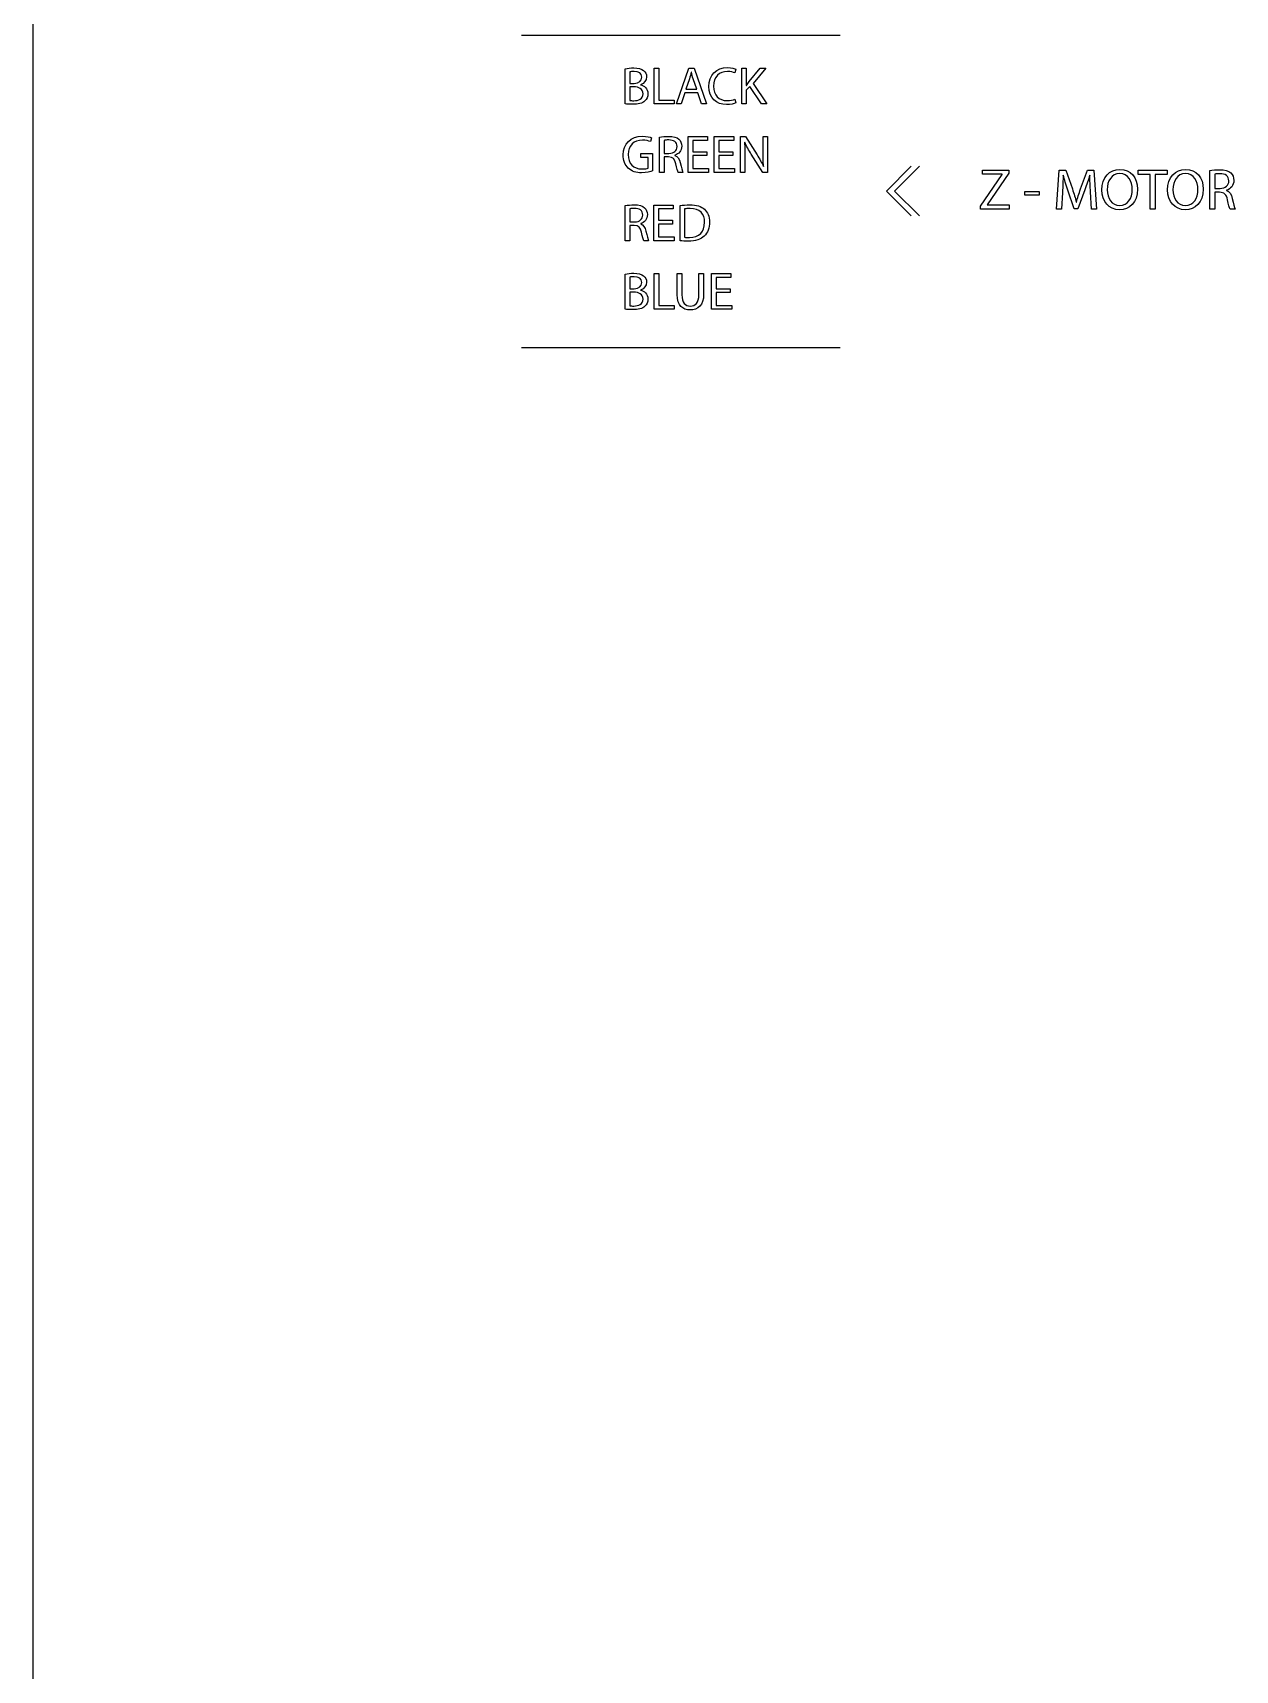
# Model space of a CAD drawing. Header units: millimetres. Extents: x -1949 to 1995, y -1808 to 1842.
# Drawn here: x -392.7 to -304.8, y -906.7 to -787.1 of the extents above; entities that cross this region are included whole.
import ezdxf

# ---------------------------------------------------------------- set-up
doc = ezdxf.new("R2010")
doc.units = ezdxf.units.MM
doc.layers.get('0').update_dxf_attribs({"lineweight": 25, "true_color": 0xffffff})
doc.layers.add('Referance lines', color=2, linetype='Continuous', lineweight=0, true_color=0xffff00)

msp = doc.modelspace()

# ---------------------------------------------------------------- linework, layer by layer
msp.add_line((-392.67532, -636.8916), (-392.67532, -1450.2496))
at = {"color": 5, "true_color": 0x0000ff}
for points in [[(-356.96857, -787.23032), (-333.68524, -787.23032)], [(-349.38173, -792.25705), (-349.38173, -789.68812), (-349.38173, -789.68812)], [(-349.04412, -789.91319), (-349.04412, -790.75916), (-349.04412, -790.75916)], [(-347.28235, -789.64896), (-346.94086, -789.64896), (-346.94086, -791.98188), (-345.82291, -791.98188), (-345.82291, -792.26516), (-347.28235, -792.26516), (-347.28235, -789.64896), (-347.28235, -789.64896)], [(-345.02387, -791.44213), (-345.29551, -792.26516), (-345.64476, -792.26516), (-344.75223, -789.64896), (-344.34865, -789.64896), (-343.45612, -792.26516), (-343.81666, -792.26516), (-344.09641, -791.44213), (-345.02387, -791.44213), (-345.02387, -791.44213)], [(-344.69825, -790.42155), (-344.95402, -791.17826), (-344.16238, -791.17826), (-344.16238, -791.17826)], [(-344.5582, -789.94777), (-344.56596, -789.94777)], [(-344.16238, -791.17826), (-344.42238, -790.42543)], [(-341.29818, -789.72269), (-341.38355, -789.99857)], [(-340.87943, -789.64896), (-340.54182, -789.64896), (-340.54182, -790.9105), (-340.53018, -790.9105)], [(-340.32451, -790.6311), (-339.52512, -789.64896), (-339.10567, -789.64896), (-340.05252, -790.75916), (-339.03194, -792.26516), (-339.43199, -792.26516), (-340.28924, -790.98035), (-340.54182, -791.26751), (-340.54182, -792.26516), (-340.87943, -792.26516), (-340.87943, -789.64896), (-340.87943, -789.64896)], [(-349.04412, -790.75916), (-348.73756, -790.75916)], [(-348.76472, -791.01139), (-349.04412, -791.01139), (-349.04412, -792.00869), (-349.04412, -792.00869)], [(-348.27154, -790.85617), (-348.27154, -790.86781)], [(-341.37191, -791.91203), (-341.30594, -792.18332), (-341.30594, -792.18332)], [(-347.46438, -794.74202), (-347.54976, -795.01754)], [(-346.21872, -796.13126), (-346.53693, -796.13126), (-346.53693, -797.26473), (-346.87454, -797.26473), (-346.87454, -794.68381), (-346.87454, -794.68381)], [(-346.53693, -794.92087), (-346.53693, -795.87549), (-346.53693, -795.87549)], [(-343.43637, -796.03812), (-344.44954, -796.03812), (-344.44954, -796.98145), (-343.31642, -796.98145), (-343.31642, -797.26438), (-344.79103, -797.26438), (-344.79103, -794.64853), (-343.37428, -794.64853), (-343.37428, -794.93181), (-344.44954, -794.93181), (-344.44954, -795.75872), (-343.43637, -795.75872), (-343.43637, -796.03812), (-343.43637, -796.03812)], [(-341.52713, -796.03812), (-342.54031, -796.03812), (-342.54031, -796.98145), (-341.40684, -796.98145), (-341.40684, -797.26438), (-342.8818, -797.26438), (-342.8818, -794.64853), (-341.4654, -794.64853), (-341.4654, -794.93181), (-342.54031, -794.93181), (-342.54031, -795.75872), (-341.52713, -795.75872), (-341.52713, -796.03812), (-341.52713, -796.03812)], [(-340.96869, -797.26473), (-340.96869, -794.64888), (-340.59615, -794.64888), (-339.76148, -795.97251)], [(-340.66212, -795.06375), (-340.67376, -795.06798)], [(-339.32298, -795.74355), (-339.32298, -794.64888), (-339.00477, -794.64888), (-339.00477, -797.26473), (-339.34661, -797.26473), (-340.17705, -795.93723)], [(-347.7205, -796.94264), (-347.7205, -796.16265), (-348.24826, -796.16265), (-348.24826, -795.89066), (-347.38677, -795.89066), (-347.38677, -797.14831), (-347.38677, -797.14831)], [(-346.53693, -795.87549), (-346.19156, -795.87549)], [(-345.75306, -796.00743), (-345.75306, -796.01907)], [(-340.65048, -796.14642), (-340.65048, -797.26438), (-340.96869, -797.26438), (-340.96869, -797.26473)], [(-345.17062, -797.26473), (-345.52022, -797.26473)], [(-339.29581, -796.82235), (-339.28452, -796.81847)], [(-328.49199, -800.44326), (-330.3088, -798.62681), (-328.49199, -796.81035)], [(-327.89192, -800.44326), (-329.70802, -798.62681), (-327.89192, -796.81035)], [(-323.42928, -799.72782), (-321.85095, -797.41325), (-321.85095, -797.40055), (-323.29381, -797.40055), (-323.29381, -797.09152), (-321.36871, -797.09152), (-321.36871, -797.31588), (-322.94245, -799.62199), (-322.94245, -799.63434), (-321.34719, -799.63434), (-321.34719, -799.94337), (-323.42928, -799.94337), (-323.42928, -799.72782), (-323.42928, -799.72782)], [(-317.44758, -798.72029), (-317.52378, -799.94302), (-317.87515, -799.94302), (-317.67618, -797.09116), (-317.20663, -797.09116), (-316.72015, -798.47052)], [(-317.38443, -797.45946), (-317.3929, -797.45946)], [(-316.11937, -798.47052), (-315.61137, -797.09116), (-315.14182, -797.09116), (-314.96402, -799.94302), (-315.32809, -799.94302), (-315.39582, -798.69101), (-315.39582, -798.69101)], [(-315.44239, -797.45982), (-315.45086, -797.45982)], [(-311.0429, -797.40478), (-311.91003, -797.40478), (-311.91003, -797.09152), (-309.79901, -797.09152), (-309.79901, -797.40478), (-310.67037, -797.40478), (-310.67037, -799.94337), (-311.0429, -799.94337), (-311.0429, -797.40478), (-311.0429, -797.40478)], [(-305.9629, -798.70794), (-306.30968, -798.70794), (-306.30968, -799.94337), (-306.67798, -799.94337), (-306.67798, -797.12997), (-306.67798, -797.12997)], [(-306.30968, -797.38785), (-306.30968, -798.42854), (-306.30968, -798.42854)], [(-320.19078, -798.66561), (-319.1455, -798.66561), (-319.1455, -798.93654), (-320.19078, -798.93654), (-320.19078, -798.66561), (-320.19078, -798.66561)], [(-315.81034, -798.54284), (-316.31411, -799.92644), (-316.59315, -799.92644), (-317.05847, -798.56824)], [(-306.30968, -798.42854), (-305.93327, -798.42854)], [(-305.4549, -798.57248), (-305.4549, -798.58553)], [(-348.72592, -801.13153), (-349.04412, -801.13153), (-349.04412, -802.265), (-349.38173, -802.265), (-349.38173, -799.68373), (-349.38173, -799.68373)], [(-349.04412, -799.92079), (-349.04412, -800.87541), (-349.04412, -800.87541)], [(-345.94321, -801.03875), (-346.95638, -801.03875), (-346.95638, -801.98172), (-345.82291, -801.98172), (-345.82291, -802.265), (-347.29787, -802.265), (-347.29787, -799.64916), (-345.88112, -799.64916), (-345.88112, -799.93244), (-346.95638, -799.93244), (-346.95638, -800.75935), (-345.94321, -800.75935), (-345.94321, -801.03875), (-345.94321, -801.03875)], [(-345.38476, -802.25724), (-345.38476, -799.68831), (-345.38476, -799.68831)], [(-345.04715, -799.93244), (-345.04715, -802.00112), (-345.04715, -802.00112)], [(-316.43229, -799.43114), (-316.42382, -799.43114)], [(-304.82061, -799.94337), (-305.2009, -799.94337)], [(-349.04412, -800.87541), (-348.6984, -800.87541)], [(-348.2599, -801.00735), (-348.2599, -801.01899)], [(-347.67781, -802.26465), (-348.02706, -802.26465)], [(-349.38173, -807.25716), (-349.38173, -804.68788), (-349.38173, -804.68788)], [(-349.04412, -804.91295), (-349.04412, -805.75891), (-349.04412, -805.75891)], [(-347.28235, -804.64907), (-346.94086, -804.64907), (-346.94086, -806.98164), (-345.82291, -806.98164), (-345.82291, -807.26492), (-347.28235, -807.26492), (-347.28235, -804.64907), (-347.28235, -804.64907)], [(-345.59043, -806.18966), (-345.59043, -804.64907), (-345.24894, -804.64907), (-345.24894, -804.64907)], [(-345.24894, -804.64907), (-345.24894, -806.2013)], [(-344.00293, -806.2013), (-344.00293, -804.64907), (-343.66144, -804.64907), (-343.66144, -806.17837)], [(-341.72504, -806.03831), (-342.73822, -806.03831), (-342.73822, -806.98164), (-341.60474, -806.98164), (-341.60474, -807.26492), (-343.07971, -807.26492), (-343.07971, -804.64907), (-341.66295, -804.64907), (-341.66295, -804.93236), (-342.73822, -804.93236), (-342.73822, -805.75891), (-341.72504, -805.75891), (-341.72504, -806.03831), (-341.72504, -806.03831)], [(-349.04412, -805.75891), (-348.73756, -805.75891)], [(-348.76472, -806.01115), (-349.04412, -806.01115), (-349.04412, -807.00845), (-349.04412, -807.00845)], [(-348.27154, -805.85628), (-348.27154, -805.86757)], [(-356.96857, -810.05681), (-333.68524, -810.05681)]]:
    msp.add_lwpolyline(points, dxfattribs=at)
for points in [[(-349.38173, -789.68812), (-349.23427, -789.65284), (-348.99756, -789.62991), (-348.76472, -789.62991)], [(-348.74497, -789.88956), (-348.90054, -789.88956), (-348.98944, -789.9012), (-349.04412, -789.91319)], [(-348.76472, -789.62991), (-348.42676, -789.62991), (-348.2098, -789.68812), (-348.05035, -789.82006)], [(-348.17452, -790.31677), (-348.17452, -790.01409), (-348.40348, -789.88956), (-348.74497, -789.88956)], [(-348.73756, -790.75916), (-348.38443, -790.75916), (-348.17452, -790.56901), (-348.17452, -790.31677)], [(-347.82951, -790.28149), (-347.82951, -790.53796), (-347.9999, -790.75916), (-348.27154, -790.85617)], [(-348.05035, -789.82006), (-347.91453, -789.92096), (-347.82951, -790.07582), (-347.82951, -790.28149)], [(-344.56596, -789.94777), (-344.60477, -790.09946), (-344.64357, -790.26244), (-344.69825, -790.42155)], [(-344.42238, -790.42543), (-344.48059, -790.25468), (-344.51939, -790.09946), (-344.5582, -789.94777)], [(-343.28538, -790.98035), (-343.28538, -790.15767), (-342.73011, -789.60628), (-341.91907, -789.60628)], [(-341.90743, -789.88956), (-342.52091, -789.88956), (-342.92837, -790.28149), (-342.92837, -790.96871)], [(-341.91907, -789.60628), (-341.59734, -789.60628), (-341.38779, -789.67648), (-341.29818, -789.72269)], [(-341.38355, -789.99857), (-341.50773, -789.93648), (-341.69012, -789.88956), (-341.90743, -789.88956)], [(-340.53018, -790.9105), (-340.46033, -790.8096), (-340.39048, -790.71647), (-340.32451, -790.6311)], [(-348.08915, -791.51586), (-348.08915, -791.16273), (-348.39572, -791.01139), (-348.76472, -791.01139)], [(-348.76049, -792.02457), (-348.41124, -792.02457), (-348.08915, -791.89651), (-348.08915, -791.51586)], [(-348.27154, -790.86781), (-348.02318, -790.92602), (-347.73214, -791.13169), (-347.73214, -791.51974)], [(-347.73214, -791.51974), (-347.73214, -791.74482), (-347.82139, -791.91944), (-347.95721, -792.04397)], [(-341.99668, -792.30785), (-342.73434, -792.30785), (-343.28538, -791.84183), (-343.28538, -790.98035)], [(-342.92837, -790.96871), (-342.92837, -791.61288), (-342.55971, -792.02034), (-341.92683, -792.02034)], [(-341.92683, -792.02034), (-341.71728, -792.02034), (-341.50773, -791.97765), (-341.37191, -791.91203)], [(-348.85786, -792.28845), (-349.09069, -792.28845), (-349.26919, -792.27292), (-349.38173, -792.25705)], [(-349.04412, -792.00869), (-348.97427, -792.02034), (-348.88114, -792.02457), (-348.76049, -792.02457)], [(-347.95721, -792.04397), (-348.13607, -792.21048), (-348.43099, -792.28845), (-348.85786, -792.28845)], [(-341.30594, -792.18332), (-341.42624, -792.24576), (-341.67847, -792.30785), (-341.99668, -792.30785)], [(-349.5366, -795.97251), (-349.5366, -795.19216), (-348.99756, -794.62172), (-348.1202, -794.62172)], [(-348.12796, -794.90535), (-348.76472, -794.90535), (-349.17994, -795.30117), (-349.17994, -795.95663)], [(-347.54976, -795.01754), (-347.68946, -794.95157), (-347.86408, -794.90535), (-348.12796, -794.90535)], [(-348.1202, -794.62172), (-347.81751, -794.62172), (-347.57692, -794.68804), (-347.46438, -794.74202)], [(-346.87454, -794.68381), (-346.70379, -794.65276), (-346.45544, -794.62983), (-346.22649, -794.62983)], [(-346.2032, -794.89371), (-346.36619, -794.89371), (-346.47872, -794.90535), (-346.53693, -794.92087)], [(-346.22649, -794.62983), (-345.86559, -794.62983), (-345.62888, -794.69933), (-345.46978, -794.84291)], [(-345.60172, -795.37878), (-345.60172, -795.04117), (-345.84584, -794.89371), (-346.2032, -794.89371)], [(-346.19156, -795.87549), (-345.83067, -795.87549), (-345.60172, -795.67723), (-345.60172, -795.37878)], [(-345.26411, -795.34386), (-345.26411, -795.68534), (-345.48107, -795.9143), (-345.75306, -796.00743)], [(-345.46978, -794.84291), (-345.34172, -794.95933), (-345.26411, -795.13783), (-345.26411, -795.34386)], [(-340.67376, -795.06798), (-340.65436, -795.39748), (-340.65048, -795.71216), (-340.65048, -796.14642)], [(-340.17705, -795.93723), (-340.35944, -795.64583), (-340.53406, -795.34738), (-340.66212, -795.06375)], [(-349.17183, -796.94652), (-349.39725, -796.72921), (-349.5366, -796.37996), (-349.5366, -795.97251)], [(-349.17994, -795.95663), (-349.17994, -796.62056), (-348.78377, -797.01285), (-348.17064, -797.01285)], [(-345.69097, -796.63996), (-345.76858, -796.27907), (-345.91216, -796.14325), (-346.21872, -796.13126)], [(-345.75306, -796.01907), (-345.55515, -796.08892), (-345.4345, -796.27519), (-345.37276, -796.54683)], [(-345.52022, -797.26473), (-345.56291, -797.18747), (-345.62112, -796.96593), (-345.69097, -796.63996)], [(-345.37276, -796.54683), (-345.28704, -796.9116), (-345.2253, -797.16384), (-345.17062, -797.26473)], [(-339.76148, -795.97251), (-339.57133, -796.27907), (-339.41646, -796.55424), (-339.29581, -796.82235)], [(-339.28452, -796.81847), (-339.31557, -796.46922), (-339.32298, -796.15101), (-339.32298, -795.74355)], [(-348.19428, -797.29225), (-348.5901, -797.29225), (-348.91606, -797.191), (-349.17183, -796.94652)], [(-347.38677, -797.14831), (-347.53811, -797.20652), (-347.8408, -797.29225), (-348.19428, -797.29225)], [(-348.17064, -797.01285), (-347.94945, -797.01285), (-347.79811, -796.9818), (-347.7205, -796.94264)], [(-317.3929, -797.45946), (-317.40137, -797.81506), (-317.42253, -798.28884), (-317.44758, -798.72029)], [(-317.05847, -798.56824), (-317.19393, -798.1622), (-317.304, -797.79778), (-317.38443, -797.45946)], [(-315.45086, -797.45982), (-315.55211, -797.79002), (-315.66676, -798.1495), (-315.81034, -798.54284)], [(-315.39582, -798.69101), (-315.41699, -798.29308), (-315.44239, -797.81083), (-315.44239, -797.45982)], [(-314.56468, -798.53896), (-314.56468, -797.63338), (-314.00623, -797.04107), (-313.24423, -797.04107)], [(-313.25729, -797.34128), (-313.87077, -797.34128), (-314.17521, -797.90855), (-314.17521, -798.53014)], [(-312.34712, -798.50474), (-312.34712, -797.9336), (-312.64345, -797.34128), (-313.25729, -797.34128)], [(-313.24423, -797.04107), (-312.46177, -797.04107), (-311.95836, -797.63762), (-311.95836, -798.48781)], [(-309.76408, -798.53896), (-309.76408, -797.63338), (-309.20563, -797.04107), (-308.44399, -797.04107)], [(-308.45669, -797.34128), (-309.07017, -797.34128), (-309.37497, -797.90855), (-309.37497, -798.53014)], [(-307.54687, -798.50474), (-307.54687, -797.9336), (-307.84321, -797.34128), (-308.45669, -797.34128)], [(-308.44399, -797.04107), (-307.66117, -797.04107), (-307.15776, -797.63762), (-307.15776, -798.48781)], [(-306.67798, -797.12997), (-306.49171, -797.0961), (-306.22078, -797.0707), (-305.97137, -797.0707)], [(-305.94597, -797.35822), (-306.12377, -797.35822), (-306.24653, -797.37092), (-306.30968, -797.38785)], [(-305.97137, -797.0707), (-305.57767, -797.0707), (-305.31979, -797.14655), (-305.14622, -797.30318)], [(-305.2898, -797.88703), (-305.2898, -797.51908), (-305.5565, -797.35822), (-305.94597, -797.35822)], [(-305.93327, -798.42854), (-305.53992, -798.42854), (-305.2898, -798.213), (-305.2898, -797.88703)], [(-304.92185, -797.84928), (-304.92185, -798.22146), (-305.15892, -798.47088), (-305.4549, -798.57248)], [(-305.14622, -797.30318), (-305.00687, -797.43018), (-304.92185, -797.62492), (-304.92185, -797.84928)], [(-316.72015, -798.47052), (-316.60162, -798.82154), (-316.50849, -799.13481), (-316.43229, -799.43114)], [(-316.42382, -799.43114), (-316.34762, -799.14362), (-316.24602, -798.83036), (-316.11937, -798.47052)], [(-313.28269, -799.98994), (-314.03975, -799.98994), (-314.56468, -799.40186), (-314.56468, -798.53896)], [(-314.17521, -798.53014), (-314.17521, -799.14398), (-313.84537, -799.68937), (-313.26117, -799.68937)], [(-311.95836, -798.48781), (-311.95836, -799.46536), (-312.55455, -799.98994), (-313.28269, -799.98994)], [(-313.26117, -799.68937), (-312.67732, -799.68937), (-312.34712, -799.15209), (-312.34712, -798.50474)], [(-308.48209, -799.98994), (-309.2395, -799.98994), (-309.76408, -799.40186), (-309.76408, -798.53896)], [(-309.37497, -798.53014), (-309.37497, -799.14398), (-309.04477, -799.68937), (-308.46092, -799.68937)], [(-307.15776, -798.48781), (-307.15776, -799.46536), (-307.75431, -799.98994), (-308.48209, -799.98994)], [(-308.46092, -799.68937), (-307.87672, -799.68937), (-307.54687, -799.15209), (-307.54687, -798.50474)], [(-305.38752, -799.26216), (-305.47183, -798.86881), (-305.62882, -798.72064), (-305.9629, -798.70794)], [(-305.4549, -798.58553), (-305.23935, -798.66138), (-305.10812, -798.86458), (-305.04074, -799.16056)], [(-349.38173, -799.68373), (-349.21063, -799.65268), (-348.96228, -799.6294), (-348.73332, -799.6294)], [(-348.71039, -799.89363), (-348.87338, -799.89363), (-348.98591, -799.90527), (-349.04412, -799.92079)], [(-348.73332, -799.6294), (-348.37243, -799.6294), (-348.13607, -799.69925), (-347.97662, -799.84283)], [(-348.10891, -800.3787), (-348.10891, -800.04074), (-348.35303, -799.89363), (-348.71039, -799.89363)], [(-347.97662, -799.84283), (-347.84856, -799.95925), (-347.77095, -800.13775), (-347.77095, -800.34377)], [(-345.38476, -799.68831), (-345.17909, -799.65304), (-344.93426, -799.62975), (-344.66686, -799.62975)], [(-344.65133, -799.89751), (-344.82596, -799.89751), (-344.9579, -799.91303), (-345.04715, -799.93244)], [(-344.66686, -799.62975), (-344.18143, -799.62975), (-343.83642, -799.74652), (-343.60711, -799.95572)], [(-343.59159, -800.90681), (-343.58771, -800.2898), (-343.93696, -799.89751), (-344.65133, -799.89751)], [(-343.60711, -799.95572), (-343.3704, -800.16915), (-343.23458, -800.47183), (-343.23458, -800.89481)], [(-305.2009, -799.94337), (-305.24782, -799.85871), (-305.31132, -799.61741), (-305.38752, -799.26216)], [(-305.04074, -799.16056), (-304.94761, -799.55814), (-304.87952, -799.83366), (-304.82061, -799.94337)], [(-348.19781, -801.63988), (-348.27542, -801.27934), (-348.419, -801.14282), (-348.72592, -801.13153)], [(-348.6984, -800.87541), (-348.33751, -800.87541), (-348.10891, -800.67715), (-348.10891, -800.3787)], [(-347.77095, -800.34377), (-347.77095, -800.68526), (-347.98826, -800.91422), (-348.2599, -801.00735)], [(-348.2599, -801.01899), (-348.06164, -801.08884), (-347.94169, -801.27511), (-347.8796, -801.54675)], [(-344.70531, -802.01665), (-343.97964, -802.01665), (-343.59159, -801.61307), (-343.59159, -800.90681)], [(-343.23458, -800.89481), (-343.23458, -801.32167), (-343.3704, -801.67128), (-343.61099, -801.91187)], [(-348.02706, -802.26465), (-348.06975, -802.18704), (-348.12796, -801.9662), (-348.19781, -801.63988)], [(-347.8796, -801.54675), (-347.79423, -801.91152), (-347.73214, -802.16376), (-347.67781, -802.26465)], [(-344.77163, -802.28864), (-345.01611, -802.28864), (-345.21366, -802.27664), (-345.38476, -802.25724)], [(-345.04715, -802.00112), (-344.96178, -802.01277), (-344.83725, -802.01665), (-344.70531, -802.01665)], [(-343.61099, -801.91187), (-343.85935, -802.1567), (-344.26292, -802.28864), (-344.77163, -802.28864)], [(-349.38173, -804.68788), (-349.23427, -804.6526), (-348.99756, -804.62967), (-348.76472, -804.62967)], [(-348.74497, -804.88967), (-348.90054, -804.88967), (-348.98944, -804.90131), (-349.04412, -804.91295)], [(-348.76472, -804.62967), (-348.42676, -804.62967), (-348.2098, -804.68788), (-348.05035, -804.81982)], [(-348.17452, -805.31688), (-348.17452, -805.01385), (-348.40348, -804.88967), (-348.74497, -804.88967)], [(-348.05035, -804.81982), (-347.91453, -804.92107), (-347.82951, -805.07594), (-347.82951, -805.28161)], [(-348.08915, -806.51597), (-348.08915, -806.16284), (-348.39572, -806.01115), (-348.76472, -806.01115)], [(-348.73756, -805.75891), (-348.38443, -805.75891), (-348.17452, -805.56877), (-348.17452, -805.31688)], [(-347.82951, -805.28161), (-347.82951, -805.53807), (-347.9999, -805.75891), (-348.27154, -805.85628)], [(-348.27154, -805.86757), (-348.02318, -805.92578), (-347.73214, -806.13145), (-347.73214, -806.51986)], [(-344.65133, -807.30761), (-345.1865, -807.30761), (-345.59043, -807.00492), (-345.59043, -806.18966)], [(-345.24894, -806.2013), (-345.24894, -806.78373), (-344.98894, -807.03209), (-344.63934, -807.03209)], [(-343.66144, -806.17837), (-343.66144, -806.98164), (-344.08442, -807.30761), (-344.65133, -807.30761)], [(-344.63934, -807.03209), (-344.25552, -807.03209), (-344.00293, -806.77597), (-344.00293, -806.2013)], [(-348.85786, -807.28821), (-349.09069, -807.28821), (-349.26919, -807.27268), (-349.38173, -807.25716)], [(-349.04412, -807.00845), (-348.97427, -807.02045), (-348.88114, -807.02433), (-348.76049, -807.02433)], [(-347.95721, -807.04373), (-348.13607, -807.21059), (-348.43099, -807.28821), (-348.85786, -807.28821)], [(-348.76049, -807.02433), (-348.41124, -807.02433), (-348.08915, -806.89627), (-348.08915, -806.51597)], [(-347.73214, -806.51986), (-347.73214, -806.74457), (-347.82139, -806.91955), (-347.95721, -807.04373)]]:
    msp.add_open_spline(points, degree=3, dxfattribs=at)
at = {"layer": 'Referance lines', "color": 2, "true_color": 0xffff00}
for p, q in [((-392.67532, -608.3916), (-392.67532, -1808.3916)), ((-392.67532, -636.8916), (-392.67532, -1450.2496))]:
    msp.add_line(p, q, dxfattribs=at)
at = {"layer": 'Referance lines'}
msp.add_line((-392.67532, -636.8916), (-392.67532, -1450.2496), dxfattribs=at)

doc.saveas('drawing.dxf')
